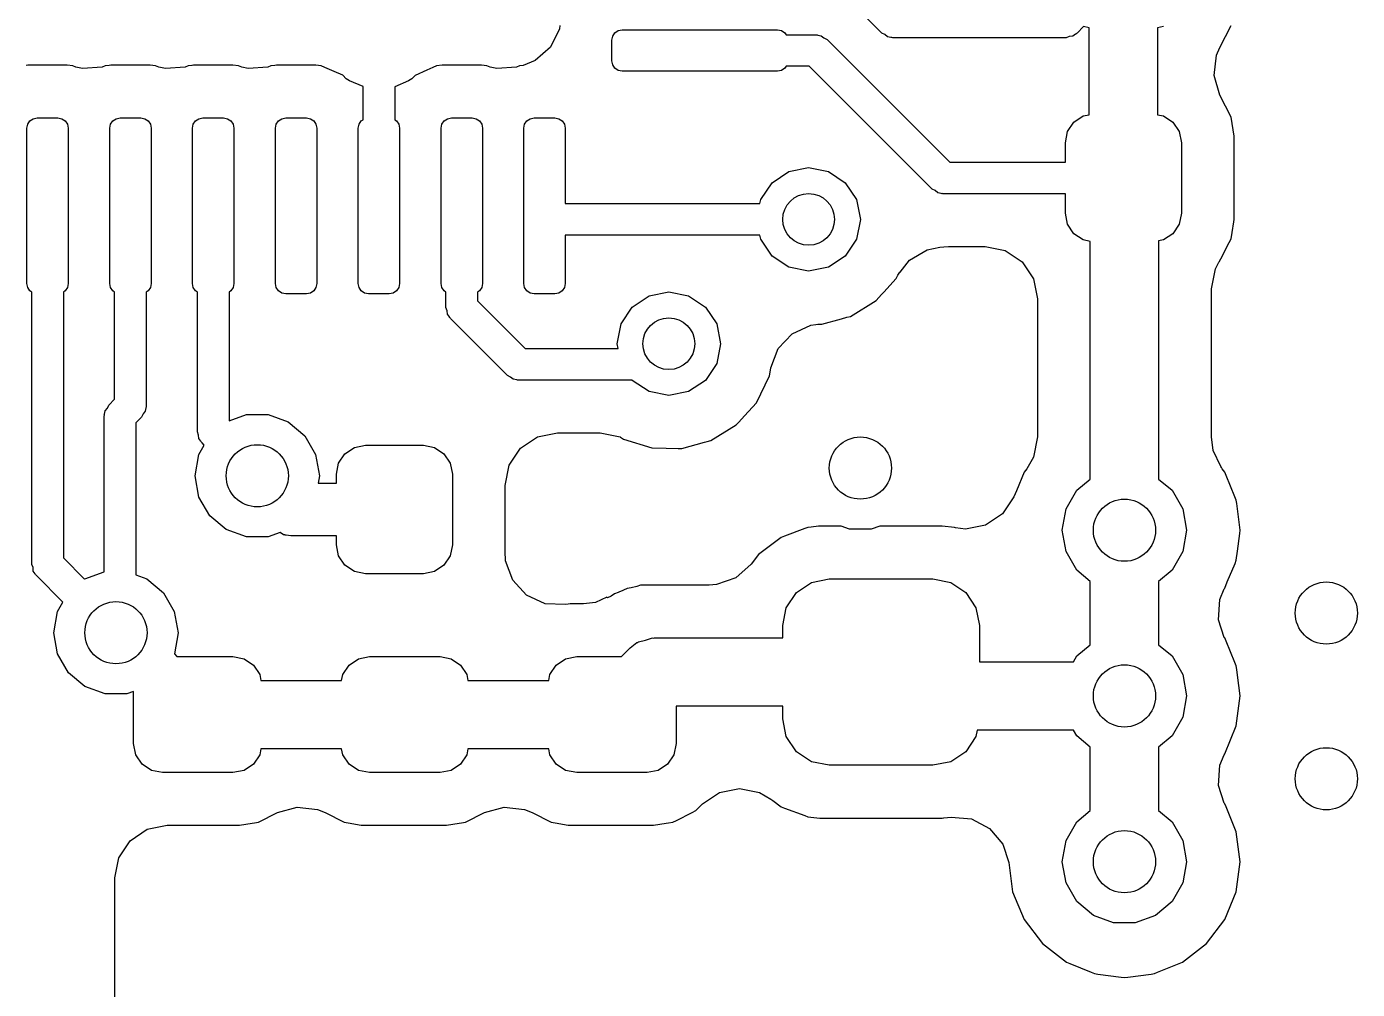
# Model space of a CAD drawing. Extents: x 0.99 to 4.24, y -7.27 to -4.02.
# Drawn here: x 3.8277 to 4.0807, y -6.7369 to -6.5539 of the extents above; entities that cross this region are included whole.
import ezdxf

# ---------------------------------------------------------------- set-up
doc = ezdxf.new("R2010")
doc.units = 0
doc.header["$MEASUREMENT"] = 0
doc.layers.add('BLACK', color=7, linetype='CONTINUOUS')

msp = doc.modelspace()

# ---------------------------------------------------------------- linework, layer by layer
at = {"layer": 'BLACK', "linetype": 'CONTINUOUS'}
for p, q in [((3.99028, -6.55514), (3.98086, -6.54572)), ((3.929, -6.55436), (3.92729, -6.55779)), ((3.92908, -6.55369), (3.929, -6.55436)), ((3.93913, -6.55574), (3.93955, -6.5551)), ((3.93955, -6.5551), (3.94019, -6.55468)), ((3.94019, -6.55468), (3.94094, -6.55453)), ((3.94094, -6.55453), (3.97047, -6.55453)), ((3.97047, -6.55453), (3.97123, -6.55468)), ((3.97123, -6.55468), (3.97186, -6.5551)), ((3.97186, -6.5551), (3.97211, -6.55546)), ((3.99088, -6.55542), (3.99028, -6.55514)), ((4.02745, -6.55514), (4.0273, -6.55525)), ((4.02866, -6.55392), (4.02745, -6.55514)), ((4.02972, -6.55413), (4.02866, -6.55392)), ((4.02972, -6.57067), (4.02972, -6.55413)), ((4.04384, -6.55391), (4.04272, -6.55413)), ((4.04272, -6.55413), (4.04272, -6.57067)), ((4.05455, -6.55788), (4.05669, -6.55368)), ((3.93898, -6.5565), (3.93913, -6.55574)), ((3.93898, -6.56043), (3.93898, -6.5565)), ((3.97211, -6.55546), (3.97776, -6.55546)), ((3.97776, -6.55546), (3.97794, -6.5555)), ((3.97794, -6.5555), (3.97802, -6.55548)), ((3.97802, -6.55548), (3.97814, -6.55553)), ((3.97814, -6.55553), (3.97878, -6.55565)), ((3.97878, -6.55565), (3.97928, -6.55607)), ((3.97928, -6.55607), (3.97988, -6.55634)), ((3.97988, -6.55634), (4.00321, -6.57968)), ((3.99138, -6.55584), (3.99088, -6.55542)), ((3.99202, -6.55595), (3.99138, -6.55584)), ((3.99214, -6.55601), (3.99202, -6.55595)), ((3.99222, -6.55599), (3.99214, -6.55601)), ((3.9924, -6.55602), (3.99222, -6.55599)), ((4.02533, -6.55602), (3.9924, -6.55602)), ((4.02594, -6.5558), (4.02533, -6.55602)), ((4.02659, -6.55574), (4.02594, -6.5558)), ((4.02713, -6.55536), (4.02659, -6.55574)), ((4.02726, -6.55532), (4.02713, -6.55536)), ((4.0273, -6.55525), (4.02726, -6.55532)), ((3.92729, -6.55779), (3.92436, -6.56034)), ((4.05349, -6.56318), (4.05395, -6.55932)), ((4.05395, -6.55932), (4.05455, -6.55788)), ((3.82794, -6.56124), (3.82765, -6.56128)), ((3.83544, -6.56124), (3.82794, -6.56124)), ((3.83647, -6.56136), (3.83544, -6.56124)), ((3.83709, -6.56163), (3.83647, -6.56136)), ((3.83833, -6.56188), (3.83709, -6.56163)), ((3.8421, -6.56161), (3.83833, -6.56188)), ((3.84265, -6.56136), (3.8421, -6.56161)), ((3.84339, -6.56128), (3.84265, -6.56136)), ((3.8434, -6.56128), (3.84339, -6.56128)), ((3.84339, -6.56128), (3.84339, -6.56128)), ((3.84369, -6.56124), (3.8434, -6.56128)), ((3.8434, -6.56128), (3.8434, -6.56128)), ((3.85119, -6.56124), (3.84369, -6.56124)), ((3.85222, -6.56136), (3.85119, -6.56124)), ((3.85284, -6.56163), (3.85222, -6.56136)), ((3.85408, -6.56188), (3.85284, -6.56163)), ((3.85784, -6.56161), (3.85408, -6.56188)), ((3.85839, -6.56136), (3.85784, -6.56161)), ((3.85914, -6.56128), (3.85839, -6.56136)), ((3.85915, -6.56128), (3.85914, -6.56128)), ((3.85914, -6.56128), (3.85914, -6.56128)), ((3.85944, -6.56124), (3.85915, -6.56128)), ((3.85915, -6.56128), (3.85915, -6.56128)), ((3.86694, -6.56124), (3.85944, -6.56124)), ((3.86796, -6.56136), (3.86694, -6.56124)), ((3.86859, -6.56163), (3.86796, -6.56136)), ((3.86983, -6.56188), (3.86859, -6.56163)), ((3.87359, -6.56161), (3.86983, -6.56188)), ((3.87414, -6.56136), (3.87359, -6.56161)), ((3.87488, -6.56128), (3.87414, -6.56136)), ((3.87489, -6.56128), (3.87488, -6.56128)), ((3.87488, -6.56128), (3.87488, -6.56128)), ((3.87519, -6.56124), (3.87489, -6.56128)), ((3.87489, -6.56128), (3.87489, -6.56128)), ((3.88269, -6.56124), (3.87519, -6.56124)), ((3.88371, -6.56136), (3.88269, -6.56124)), ((3.8844, -6.56166), (3.88371, -6.56136)), ((3.88618, -6.56245), (3.8844, -6.56166)), ((3.8844, -6.56166), (3.8844, -6.56166)), ((3.8878, -6.56317), (3.88618, -6.56245)), ((3.9038, -6.56218), (3.90156, -6.56318)), ((3.90496, -6.56167), (3.9038, -6.56218)), ((3.90564, -6.56136), (3.90496, -6.56167)), ((3.90496, -6.56167), (3.90496, -6.56167)), ((3.90668, -6.56124), (3.90564, -6.56136)), ((3.91418, -6.56124), (3.90668, -6.56124)), ((3.91521, -6.56136), (3.91418, -6.56124)), ((3.91583, -6.56163), (3.91521, -6.56136)), ((3.91707, -6.56188), (3.91583, -6.56163)), ((3.92084, -6.56161), (3.91707, -6.56188)), ((3.92139, -6.56136), (3.92084, -6.56161)), ((3.92209, -6.56128), (3.92139, -6.56136)), ((3.92436, -6.56034), (3.92209, -6.56128)), ((3.93913, -6.56119), (3.93898, -6.56043)), ((3.93955, -6.56182), (3.93913, -6.56119)), ((3.94019, -6.56225), (3.93955, -6.56182)), ((3.94094, -6.5624), (3.94019, -6.56225)), ((3.97047, -6.5624), (3.94094, -6.5624)), ((3.97123, -6.56225), (3.97047, -6.5624)), ((3.97186, -6.56182), (3.97123, -6.56225)), ((3.97211, -6.56146), (3.97186, -6.56182)), ((3.97651, -6.56146), (3.97211, -6.56146)), ((3.99985, -6.5848), (3.97651, -6.56146)), ((3.88845, -6.56382), (3.8878, -6.56317)), ((3.88906, -6.56424), (3.88845, -6.56382)), ((3.89168, -6.56532), (3.88906, -6.56424)), ((3.89168, -6.5716), (3.89168, -6.56532)), ((3.90033, -6.56423), (3.89769, -6.56536)), ((3.89769, -6.56536), (3.89769, -6.5716)), ((3.90091, -6.56383), (3.90033, -6.56423)), ((3.90156, -6.56318), (3.90091, -6.56383)), ((4.05455, -6.56692), (4.05349, -6.56318)), ((4.05669, -6.57112), (4.05455, -6.56692)), ((3.82776, -6.57323), (3.82791, -6.57247)), ((3.82791, -6.57247), (3.82833, -6.57184)), ((3.82833, -6.57184), (3.82897, -6.57141)), ((3.82897, -6.57141), (3.82972, -6.57126)), ((3.82972, -6.57126), (3.83366, -6.57126)), ((3.83366, -6.57126), (3.83441, -6.57141)), ((3.83441, -6.57141), (3.83505, -6.57184)), ((3.83505, -6.57184), (3.83548, -6.57247)), ((3.83548, -6.57247), (3.83563, -6.57323)), ((3.8435, -6.57323), (3.84365, -6.57247)), ((3.84365, -6.57247), (3.84408, -6.57184)), ((3.84408, -6.57184), (3.84472, -6.57141)), ((3.84472, -6.57141), (3.84547, -6.57126)), ((3.84547, -6.57126), (3.84941, -6.57126)), ((3.84941, -6.57126), (3.85016, -6.57141)), ((3.85016, -6.57141), (3.8508, -6.57184)), ((3.8508, -6.57184), (3.85123, -6.57247)), ((3.85123, -6.57247), (3.85138, -6.57323)), ((3.85925, -6.57323), (3.8594, -6.57247)), ((3.8594, -6.57247), (3.85983, -6.57184)), ((3.85983, -6.57184), (3.86047, -6.57141)), ((3.86047, -6.57141), (3.86122, -6.57126)), ((3.86122, -6.57126), (3.86516, -6.57126)), ((3.86516, -6.57126), (3.86591, -6.57141)), ((3.86591, -6.57141), (3.86655, -6.57184)), ((3.86655, -6.57184), (3.86698, -6.57247)), ((3.86698, -6.57247), (3.86713, -6.57323)), ((3.875, -6.57323), (3.87515, -6.57247)), ((3.87515, -6.57247), (3.87558, -6.57184)), ((3.87558, -6.57184), (3.87622, -6.57141)), ((3.87622, -6.57141), (3.87697, -6.57126)), ((3.87697, -6.57126), (3.88091, -6.57126)), ((3.88091, -6.57126), (3.88166, -6.57141)), ((3.88166, -6.57141), (3.8823, -6.57184)), ((3.8823, -6.57184), (3.88272, -6.57247)), ((3.88272, -6.57247), (3.88287, -6.57323)), ((3.89075, -6.57323), (3.8909, -6.57247)), ((3.8909, -6.57247), (3.89132, -6.57184)), ((3.89132, -6.57184), (3.89168, -6.5716)), ((3.89769, -6.5716), (3.89805, -6.57184)), ((3.89805, -6.57184), (3.89847, -6.57247)), ((3.89847, -6.57247), (3.89862, -6.57323)), ((3.9065, -6.57323), (3.90665, -6.57247)), ((3.90665, -6.57247), (3.90707, -6.57184)), ((3.90707, -6.57184), (3.90771, -6.57141)), ((3.90771, -6.57141), (3.90846, -6.57126)), ((3.90846, -6.57126), (3.9124, -6.57126)), ((3.9124, -6.57126), (3.91315, -6.57141)), ((3.91315, -6.57141), (3.91379, -6.57184)), ((3.91379, -6.57184), (3.91422, -6.57247)), ((3.91422, -6.57247), (3.91437, -6.57323)), ((3.92224, -6.57323), (3.92239, -6.57247)), ((3.92239, -6.57247), (3.92282, -6.57184)), ((3.92282, -6.57184), (3.92346, -6.57141)), ((3.92346, -6.57141), (3.92421, -6.57126)), ((3.92421, -6.57126), (3.92815, -6.57126)), ((3.92815, -6.57126), (3.9289, -6.57141)), ((3.9289, -6.57141), (3.92954, -6.57184)), ((3.92954, -6.57184), (3.92997, -6.57247)), ((3.92997, -6.57247), (3.93012, -6.57323)), ((4.02562, -6.57387), (4.02681, -6.57209)), ((4.02681, -6.57209), (4.0286, -6.57089)), ((4.0286, -6.57089), (4.02972, -6.57067)), ((4.04272, -6.57067), (4.04384, -6.57089)), ((4.04384, -6.57089), (4.04563, -6.57209)), ((4.04563, -6.57209), (4.04682, -6.57387)), ((4.05726, -6.57476), (4.05669, -6.57112)), ((3.82776, -6.60276), (3.82776, -6.57323)), ((3.83563, -6.57323), (3.83563, -6.60276)), ((3.8435, -6.60276), (3.8435, -6.57323)), ((3.85138, -6.57323), (3.85138, -6.60276)), ((3.85925, -6.60276), (3.85925, -6.57323)), ((3.86713, -6.57323), (3.86713, -6.60276)), ((3.875, -6.60276), (3.875, -6.57323)), ((3.88287, -6.57323), (3.88287, -6.60276)), ((3.89075, -6.60276), (3.89075, -6.57323)), ((3.89862, -6.57323), (3.89862, -6.60276)), ((3.9065, -6.60276), (3.9065, -6.57323)), ((3.91437, -6.57323), (3.91437, -6.60276)), ((3.92224, -6.60276), (3.92224, -6.57323)), ((3.93012, -6.57323), (3.93012, -6.58755)), ((4.0252, -6.57598), (4.02562, -6.57387)), ((4.04682, -6.57387), (4.04724, -6.57598)), ((4.05726, -6.59059), (4.05726, -6.57476)), ((4.0252, -6.57968), (4.0252, -6.57598)), ((4.04724, -6.57598), (4.04724, -6.58937)), ((4.00321, -6.57968), (4.0252, -6.57968)), ((3.96942, -6.58359), (3.97261, -6.58146)), ((3.97261, -6.58146), (3.97638, -6.58071)), ((3.97638, -6.58071), (3.98014, -6.58146)), ((3.98014, -6.58146), (3.98334, -6.58359)), ((3.96728, -6.58678), (3.96942, -6.58359)), ((3.98334, -6.58359), (3.98547, -6.58678)), ((4.00044, -6.58508), (3.99985, -6.5848)), ((4.00094, -6.5855), (4.00044, -6.58508)), ((4.00159, -6.58561), (4.00094, -6.5855)), ((3.93012, -6.58755), (3.96713, -6.58755)), ((3.96713, -6.58755), (3.96728, -6.58678)), ((3.98547, -6.58678), (3.98622, -6.59055)), ((4.00171, -6.58567), (4.00159, -6.58561)), ((4.00179, -6.58564), (4.00171, -6.58567)), ((4.00197, -6.58568), (4.00179, -6.58564)), ((4.0252, -6.58568), (4.00197, -6.58568)), ((4.0252, -6.58937), (4.0252, -6.58568)), ((3.98622, -6.59055), (3.98547, -6.59432)), ((4.02562, -6.59148), (4.0252, -6.58937)), ((4.04724, -6.58937), (4.04682, -6.59148)), ((4.0572, -6.59098), (4.05726, -6.59059)), ((4.02681, -6.59327), (4.02562, -6.59148)), ((4.04682, -6.59148), (4.04563, -6.59327)), ((4.05669, -6.59423), (4.05688, -6.59301)), ((4.05688, -6.59301), (4.0572, -6.59098)), ((4.0572, -6.59098), (4.0572, -6.59098)), ((3.96713, -6.59355), (3.93012, -6.59355)), ((3.93012, -6.59355), (3.93012, -6.60276)), ((3.96728, -6.59432), (3.96713, -6.59355)), ((3.96942, -6.59751), (3.96728, -6.59432)), ((3.98547, -6.59432), (3.98334, -6.59751)), ((4.0021, -6.59573), (4.00297, -6.5957)), ((4.00297, -6.5957), (4.00994, -6.5957)), ((4.00994, -6.5957), (4.01375, -6.59645)), ((4.0286, -6.59446), (4.02681, -6.59327)), ((4.02992, -6.59472), (4.0286, -6.59446)), ((4.02992, -6.63988), (4.02992, -6.59472)), ((4.04384, -6.59446), (4.04292, -6.59465)), ((4.04292, -6.59465), (4.04292, -6.63988)), ((4.04563, -6.59327), (4.04384, -6.59446)), ((4.05475, -6.59803), (4.05633, -6.59493)), ((4.05633, -6.59493), (4.05669, -6.59423)), ((4.05633, -6.59493), (4.05633, -6.59493)), ((3.97261, -6.59964), (3.96942, -6.59751)), ((3.98334, -6.59751), (3.98014, -6.59964)), ((3.99555, -6.59828), (3.9989, -6.59632)), ((3.9989, -6.59632), (4.0013, -6.59581)), ((4.0013, -6.59581), (4.0021, -6.59573)), ((4.01375, -6.59645), (4.01698, -6.59861)), ((4.05445, -6.59861), (4.05475, -6.59803)), ((3.97638, -6.60039), (3.97261, -6.59964)), ((3.98014, -6.59964), (3.97638, -6.60039)), ((3.99332, -6.60113), (3.99372, -6.60055)), ((3.99372, -6.60055), (3.9938, -6.6006)), ((3.9938, -6.6006), (3.99555, -6.59828)), ((4.01698, -6.59861), (4.01914, -6.60185)), ((4.05294, -6.60373), (4.0537, -6.59992)), ((4.0537, -6.59992), (4.05439, -6.59868)), ((4.05439, -6.59868), (4.05445, -6.59861)), ((3.82791, -6.60351), (3.82776, -6.60276)), ((3.83563, -6.60276), (3.83548, -6.60351)), ((3.84365, -6.60351), (3.8435, -6.60276)), ((3.85138, -6.60276), (3.85123, -6.60351)), ((3.8594, -6.60351), (3.85925, -6.60276)), ((3.86713, -6.60276), (3.86698, -6.60351)), ((3.87515, -6.60351), (3.875, -6.60276)), ((3.88287, -6.60276), (3.88272, -6.60351)), ((3.8909, -6.60351), (3.89075, -6.60276)), ((3.89862, -6.60276), (3.89847, -6.60351)), ((3.90665, -6.60351), (3.9065, -6.60276)), ((3.91437, -6.60276), (3.91422, -6.60351)), ((3.92239, -6.60351), (3.92224, -6.60276)), ((3.93012, -6.60276), (3.92997, -6.60351)), ((3.99068, -6.60435), (3.99301, -6.60177)), ((3.99301, -6.60177), (3.99332, -6.60113)), ((4.01914, -6.60185), (4.0199, -6.60566)), ((3.82833, -6.60415), (3.82791, -6.60351)), ((3.82869, -6.60439), (3.82833, -6.60415)), ((3.82869, -6.6561), (3.82869, -6.60439)), ((3.83505, -6.60415), (3.83469, -6.60439)), ((3.83469, -6.60439), (3.83469, -6.65486)), ((3.83548, -6.60351), (3.83505, -6.60415)), ((3.84408, -6.60415), (3.84365, -6.60351)), ((3.84444, -6.60439), (3.84408, -6.60415)), ((3.84444, -6.62474), (3.84444, -6.60439)), ((3.8508, -6.60415), (3.85044, -6.60439)), ((3.85044, -6.60439), (3.85044, -6.62598)), ((3.85123, -6.60351), (3.8508, -6.60415)), ((3.85983, -6.60415), (3.8594, -6.60351)), ((3.86019, -6.60439), (3.85983, -6.60415)), ((3.86019, -6.63091), (3.86019, -6.60439)), ((3.86655, -6.60415), (3.86619, -6.60439)), ((3.86619, -6.60439), (3.86619, -6.62885)), ((3.86698, -6.60351), (3.86655, -6.60415)), ((3.87558, -6.60415), (3.87515, -6.60351)), ((3.87622, -6.60457), (3.87558, -6.60415)), ((3.87697, -6.60472), (3.87622, -6.60457)), ((3.88091, -6.60472), (3.87697, -6.60472)), ((3.88166, -6.60457), (3.88091, -6.60472)), ((3.8823, -6.60415), (3.88166, -6.60457)), ((3.88272, -6.60351), (3.8823, -6.60415)), ((3.89132, -6.60415), (3.8909, -6.60351)), ((3.89196, -6.60457), (3.89132, -6.60415)), ((3.89272, -6.60472), (3.89196, -6.60457)), ((3.89665, -6.60472), (3.89272, -6.60472)), ((3.89741, -6.60457), (3.89665, -6.60472)), ((3.89805, -6.60415), (3.89741, -6.60457)), ((3.89847, -6.60351), (3.89805, -6.60415)), ((3.90707, -6.60415), (3.90665, -6.60351)), ((3.90743, -6.60439), (3.90707, -6.60415)), ((3.90743, -6.60728), (3.90743, -6.60439)), ((3.91379, -6.60415), (3.91343, -6.60439)), ((3.91343, -6.60439), (3.91343, -6.60604)), ((3.91422, -6.60351), (3.91379, -6.60415)), ((3.92282, -6.60415), (3.92239, -6.60351)), ((3.92346, -6.60457), (3.92282, -6.60415)), ((3.92421, -6.60472), (3.92346, -6.60457)), ((3.92815, -6.60472), (3.92421, -6.60472)), ((3.9289, -6.60457), (3.92815, -6.60472)), ((3.92954, -6.60415), (3.9289, -6.60457)), ((3.92997, -6.60351), (3.92954, -6.60415)), ((3.94284, -6.60721), (3.94604, -6.60508)), ((3.94604, -6.60508), (3.9498, -6.60433)), ((3.9498, -6.60433), (3.95357, -6.60508)), ((3.95357, -6.60508), (3.95676, -6.60721)), ((3.9892, -6.60599), (3.99024, -6.60484)), ((3.99024, -6.60484), (3.99068, -6.60435)), ((4.0199, -6.60566), (4.0199, -6.63189)), ((4.05294, -6.63189), (4.05294, -6.60373)), ((3.90766, -6.6079), (3.90743, -6.60728)), ((3.90771, -6.60855), (3.90766, -6.6079)), ((3.91343, -6.60604), (3.9225, -6.61511)), ((3.94071, -6.61041), (3.94284, -6.60721)), ((3.95676, -6.60721), (3.9589, -6.61041)), ((3.98435, -6.60897), (3.9892, -6.60599)), ((3.90809, -6.60909), (3.90771, -6.60855)), ((3.90813, -6.60921), (3.90809, -6.60909)), ((3.9082, -6.60925), (3.90813, -6.60921)), ((3.90831, -6.6094), (3.9082, -6.60925)), ((3.91914, -6.62023), (3.90831, -6.6094)), ((3.93996, -6.61417), (3.94071, -6.61041)), ((3.9589, -6.61041), (3.95965, -6.61417)), ((3.97322, -6.61227), (3.97677, -6.61067)), ((3.97677, -6.61067), (3.97777, -6.6105)), ((3.97777, -6.6105), (3.97815, -6.61045)), ((3.97815, -6.61045), (3.97886, -6.61046)), ((3.97886, -6.61046), (3.98265, -6.60943)), ((3.98265, -6.60943), (3.98366, -6.60915)), ((3.98366, -6.60915), (3.98435, -6.60897)), ((3.98366, -6.60915), (3.98366, -6.60915)), ((3.97056, -6.6151), (3.97322, -6.61227)), ((3.9225, -6.61511), (3.94015, -6.61511)), ((3.94015, -6.61511), (3.93996, -6.61417)), ((3.95965, -6.61417), (3.9589, -6.61794)), ((3.96918, -6.61873), (3.97056, -6.6151)), ((3.9589, -6.61794), (3.95676, -6.62113)), ((3.91973, -6.62051), (3.91914, -6.62023)), ((3.92023, -6.62093), (3.91973, -6.62051)), ((3.92088, -6.62104), (3.92023, -6.62093)), ((3.96644, -6.62539), (3.96892, -6.62027)), ((3.96892, -6.62027), (3.96904, -6.61957)), ((3.96904, -6.61957), (3.96918, -6.61873)), ((3.96904, -6.61957), (3.96904, -6.61957)), ((3.921, -6.6211), (3.92088, -6.62104)), ((3.92108, -6.62108), (3.921, -6.6211)), ((3.92126, -6.62111), (3.92108, -6.62108)), ((3.94283, -6.62111), (3.92126, -6.62111)), ((3.94284, -6.62113), (3.94283, -6.62111)), ((3.94604, -6.62327), (3.94284, -6.62113)), ((3.9498, -6.62402), (3.94604, -6.62327)), ((3.95357, -6.62327), (3.9498, -6.62402)), ((3.95676, -6.62113), (3.95357, -6.62327)), ((3.84307, -6.62643), (3.84335, -6.62583)), ((3.84335, -6.62583), (3.84444, -6.62474)), ((3.85044, -6.62598), (3.85041, -6.62617)), ((3.96421, -6.62785), (3.96644, -6.62539)), ((3.84247, -6.62795), (3.8425, -6.62777)), ((3.84247, -6.65752), (3.84247, -6.62795)), ((3.84248, -6.62769), (3.84254, -6.62757)), ((3.8425, -6.62777), (3.84248, -6.62769)), ((3.84254, -6.62757), (3.84265, -6.62693)), ((3.84265, -6.62693), (3.84307, -6.62643)), ((3.84956, -6.62811), (3.84847, -6.6292)), ((3.84984, -6.62751), (3.84956, -6.62811)), ((3.85026, -6.62701), (3.84984, -6.62751)), ((3.85037, -6.62637), (3.85026, -6.62701)), ((3.85043, -6.62625), (3.85037, -6.62637)), ((3.85041, -6.62617), (3.85043, -6.62625)), ((3.86619, -6.62885), (3.8695, -6.62764)), ((3.8695, -6.62764), (3.87361, -6.62764)), ((3.87361, -6.62764), (3.87746, -6.62904)), ((3.96311, -6.62907), (3.96421, -6.62785)), ((3.84847, -6.6292), (3.84847, -6.65809)), ((3.86041, -6.63152), (3.86019, -6.63091)), ((3.87746, -6.62904), (3.8806, -6.63168)), ((3.92483, -6.63189), (3.92864, -6.63113)), ((3.92864, -6.63113), (3.93672, -6.63113)), ((3.93672, -6.63113), (3.94053, -6.63189)), ((3.95777, -6.63259), (3.96262, -6.62961)), ((3.96262, -6.62961), (3.96311, -6.62907)), ((3.86047, -6.63217), (3.86041, -6.63152)), ((3.86046, -6.63523), (3.86149, -6.63345)), ((3.86085, -6.63271), (3.86047, -6.63217)), ((3.86089, -6.63283), (3.86085, -6.63271)), ((3.86096, -6.63287), (3.86089, -6.63283)), ((3.86107, -6.63303), (3.86096, -6.63287)), ((3.86149, -6.63345), (3.86107, -6.63303)), ((3.8806, -6.63168), (3.88265, -6.63523)), ((3.89002, -6.63388), (3.89213, -6.63346)), ((3.89213, -6.63346), (3.90315, -6.63346)), ((3.90315, -6.63346), (3.90526, -6.63388)), ((3.9216, -6.63405), (3.92483, -6.63189)), ((3.94053, -6.63189), (3.94064, -6.63193)), ((3.94064, -6.63193), (3.94116, -6.63228)), ((3.94116, -6.63228), (3.94659, -6.63398)), ((3.95228, -6.63409), (3.95659, -6.63291)), ((3.95659, -6.63291), (3.95709, -6.63278)), ((3.95709, -6.63278), (3.95777, -6.63259)), ((3.95709, -6.63278), (3.95709, -6.63278)), ((4.0199, -6.63189), (4.01914, -6.6357)), ((4.05328, -6.63447), (4.05294, -6.63189)), ((3.85974, -6.63927), (3.86046, -6.63523)), ((3.88265, -6.63523), (3.88337, -6.63927)), ((3.88703, -6.63687), (3.88823, -6.63508)), ((3.88823, -6.63508), (3.89002, -6.63388)), ((3.90526, -6.63388), (3.90705, -6.63508)), ((3.90705, -6.63508), (3.90824, -6.63687)), ((3.91944, -6.63728), (3.9216, -6.63405)), ((3.94659, -6.63398), (3.94929, -6.63403)), ((3.94929, -6.63403), (3.95157, -6.63407)), ((3.95157, -6.63407), (3.95157, -6.63407)), ((3.95157, -6.63407), (3.95228, -6.63409)), ((4.01914, -6.6357), (4.01784, -6.63796)), ((4.05477, -6.63751), (4.05328, -6.63447)), ((3.88661, -6.63898), (3.88703, -6.63687)), ((3.90824, -6.63687), (3.90866, -6.63898)), ((3.91868, -6.64109), (3.91944, -6.63728)), ((4.01735, -6.6386), (4.01588, -6.64214)), ((4.01784, -6.63796), (4.01735, -6.6386)), ((4.05486, -6.63768), (4.05476, -6.63751)), ((4.05476, -6.63751), (4.05477, -6.63751)), ((4.055, -6.63796), (4.05486, -6.63768)), ((4.05549, -6.6386), (4.055, -6.63796)), ((4.05574, -6.6392), (4.05549, -6.6386)), ((3.86046, -6.64331), (3.85974, -6.63927)), ((3.88337, -6.63927), (3.88312, -6.64067)), ((3.88312, -6.64067), (3.88661, -6.64067)), ((3.88661, -6.64067), (3.88661, -6.63898)), ((3.90866, -6.63898), (3.90866, -6.65236)), ((3.91868, -6.64753), (3.91868, -6.64109)), ((4.02737, -6.64201), (4.02992, -6.63988)), ((4.04292, -6.63988), (4.04547, -6.64201)), ((4.05743, -6.64328), (4.05574, -6.6392)), ((3.86251, -6.64686), (3.86046, -6.64331)), ((4.01542, -6.64325), (4.01326, -6.64648)), ((4.01588, -6.64214), (4.01542, -6.64325)), ((4.02532, -6.64557), (4.02737, -6.64201)), ((4.04547, -6.64201), (4.04752, -6.64557)), ((4.05769, -6.64391), (4.05743, -6.64328)), ((4.02461, -6.64961), (4.02532, -6.64557)), ((4.04752, -6.64557), (4.04823, -6.64961)), ((4.05777, -6.64455), (4.05769, -6.64391)), ((4.05824, -6.6481), (4.05777, -6.64455)), ((4.05777, -6.64455), (4.05777, -6.64455)), ((3.86565, -6.6495), (3.86251, -6.64686)), ((3.91868, -6.65358), (3.91868, -6.64753)), ((3.97853, -6.64884), (3.97826, -6.64887)), ((3.98255, -6.64884), (3.97853, -6.64884)), ((3.98417, -6.64943), (3.98255, -6.64884)), ((3.98989, -6.64884), (3.98827, -6.64943)), ((3.99015, -6.64884), (3.98989, -6.64884)), ((4.00152, -6.64884), (3.99015, -6.64884)), ((4.00179, -6.64884), (4.00152, -6.64884)), ((4.0041, -6.64909), (4.00179, -6.64884)), ((4.01003, -6.64864), (4.00622, -6.6494)), ((4.01326, -6.64648), (4.01003, -6.64864)), ((4.05844, -6.64961), (4.05824, -6.6481)), ((3.8695, -6.6509), (3.86565, -6.6495)), ((3.87361, -6.6509), (3.8695, -6.6509)), ((3.87591, -6.65006), (3.87361, -6.6509)), ((3.87653, -6.65046), (3.87591, -6.65006)), ((3.87679, -6.6505), (3.87653, -6.65046)), ((3.87689, -6.65055), (3.87679, -6.6505)), ((3.87707, -6.65054), (3.87689, -6.65055)), ((3.87795, -6.65067), (3.87707, -6.65054)), ((3.88661, -6.65067), (3.87795, -6.65067)), ((3.88661, -6.65236), (3.88661, -6.65067)), ((3.97116, -6.65099), (3.96683, -6.65423)), ((3.97182, -6.65074), (3.97116, -6.65099)), ((3.97563, -6.64931), (3.97182, -6.65074)), ((3.97182, -6.65074), (3.97182, -6.65074)), ((3.97622, -6.64909), (3.97563, -6.64931)), ((3.97684, -6.64902), (3.97622, -6.64909)), ((3.97826, -6.64887), (3.97684, -6.64902)), ((3.97684, -6.64902), (3.97684, -6.64902)), ((3.97826, -6.64887), (3.97826, -6.64887)), ((3.98827, -6.64943), (3.98417, -6.64943)), ((4.00432, -6.64917), (4.0041, -6.64909)), ((4.00622, -6.6494), (4.00432, -6.64917)), ((4.02532, -6.65365), (4.02461, -6.64961)), ((4.04823, -6.64961), (4.04752, -6.65365)), ((4.05791, -6.65358), (4.05835, -6.65025)), ((4.05835, -6.65025), (4.05844, -6.64961)), ((3.88703, -6.65447), (3.88661, -6.65236)), ((3.90866, -6.65236), (3.90824, -6.65447)), ((3.9187, -6.65358), (3.91868, -6.65358)), ((3.91878, -6.65546), (3.9187, -6.65358)), ((4.02737, -6.6572), (4.02532, -6.65365)), ((4.04752, -6.65365), (4.04547, -6.6572)), ((4.05769, -6.65531), (4.05791, -6.65358)), ((3.82892, -6.65672), (3.82869, -6.6561)), ((3.83469, -6.65486), (3.83874, -6.6589)), ((3.88823, -6.65626), (3.88703, -6.65447)), ((3.89002, -6.65745), (3.88823, -6.65626)), ((3.90705, -6.65626), (3.90526, -6.65745)), ((3.90824, -6.65447), (3.90705, -6.65626)), ((3.92012, -6.65911), (3.91878, -6.65546)), ((3.96545, -6.65607), (3.96256, -6.65866)), ((3.96683, -6.65423), (3.96545, -6.65607)), ((4.05597, -6.65944), (4.05744, -6.65591)), ((4.05744, -6.65591), (4.05769, -6.65531)), ((4.05744, -6.65591), (4.05744, -6.65591)), ((3.82897, -6.65737), (3.82892, -6.65672)), ((3.82935, -6.65791), (3.82897, -6.65737)), ((3.82939, -6.65803), (3.82935, -6.65791)), ((3.82946, -6.65807), (3.82939, -6.65803)), ((3.82957, -6.65822), (3.82946, -6.65807)), ((3.83462, -6.66327), (3.82957, -6.65822)), ((3.83874, -6.6589), (3.83878, -6.65887)), ((3.83878, -6.65887), (3.84247, -6.65752)), ((3.84847, -6.65809), (3.85059, -6.65887)), ((3.85059, -6.65887), (3.85373, -6.6615)), ((3.89213, -6.65787), (3.89002, -6.65745)), ((3.90315, -6.65787), (3.89213, -6.65787)), ((3.90526, -6.65745), (3.90315, -6.65787)), ((3.96256, -6.65866), (3.95889, -6.65995)), ((3.97693, -6.65953), (3.98031, -6.65886)), ((3.98031, -6.65886), (4, -6.65886)), ((4, -6.65886), (4.00339, -6.65953)), ((4.02992, -6.65934), (4.02737, -6.6572)), ((4.04547, -6.6572), (4.04292, -6.65934)), ((3.85373, -6.6615), (3.85578, -6.66505)), ((3.92276, -6.66196), (3.92012, -6.65911)), ((3.9402, -6.66143), (3.93945, -6.66167)), ((3.94042, -6.66132), (3.9402, -6.66143)), ((3.94094, -6.6611), (3.94042, -6.66132)), ((3.94118, -6.66102), (3.94094, -6.6611)), ((3.94188, -6.66067), (3.94118, -6.66102)), ((3.94265, -6.66055), (3.94188, -6.66067)), ((3.94289, -6.66047), (3.94265, -6.66055)), ((3.94344, -6.66034), (3.94289, -6.66047)), ((3.94369, -6.6603), (3.94344, -6.66034)), ((3.94443, -6.66006), (3.94369, -6.6603)), ((3.95748, -6.66006), (3.94443, -6.66006)), ((3.95889, -6.65995), (3.95748, -6.66006)), ((3.97213, -6.66433), (3.97405, -6.66145)), ((3.97405, -6.66145), (3.97693, -6.65953)), ((4.00339, -6.65953), (4.00626, -6.66145)), ((4.00626, -6.66145), (4.00818, -6.66433)), ((4.02992, -6.67137), (4.02992, -6.65934)), ((4.04292, -6.65934), (4.04292, -6.67137)), ((4.05453, -6.66278), (4.05536, -6.66078)), ((4.05536, -6.66078), (4.05549, -6.66062)), ((4.05549, -6.66062), (4.05597, -6.65944)), ((3.83359, -6.66505), (3.83462, -6.66327)), ((3.92629, -6.66359), (3.92276, -6.66196)), ((3.93017, -6.66374), (3.92629, -6.66359)), ((3.93067, -6.66366), (3.93017, -6.66374)), ((3.93106, -6.6636), (3.93067, -6.66366)), ((3.93067, -6.66366), (3.93067, -6.66366)), ((3.93356, -6.6636), (3.93106, -6.6636)), ((3.93589, -6.66333), (3.93356, -6.6636)), ((3.93804, -6.66233), (3.93589, -6.66333)), ((3.93812, -6.66249), (3.93804, -6.66233)), ((3.93882, -6.66213), (3.93812, -6.66249)), ((3.93945, -6.66167), (3.93882, -6.66213)), ((4.05428, -6.66665), (4.05453, -6.66278)), ((3.83287, -6.66909), (3.83359, -6.66505)), ((3.85578, -6.66505), (3.8565, -6.66909)), ((3.97146, -6.66772), (3.97213, -6.66433)), ((4.00818, -6.66433), (4.00886, -6.66772)), ((3.83359, -6.67313), (3.83287, -6.66909)), ((3.8565, -6.66909), (3.85579, -6.67312)), ((3.97146, -6.67007), (3.97146, -6.66772)), ((4.00886, -6.66772), (4.00886, -6.6746)), ((4.05541, -6.67), (4.05428, -6.66665)), ((3.94245, -6.67198), (3.94374, -6.67098)), ((3.94374, -6.67098), (3.94391, -6.67093)), ((3.94391, -6.67093), (3.94404, -6.67081)), ((3.94404, -6.67081), (3.94538, -6.67048)), ((3.94538, -6.67048), (3.94671, -6.67008)), ((3.94671, -6.67008), (3.94688, -6.67012)), ((3.94688, -6.67012), (3.94705, -6.67007)), ((3.94705, -6.67007), (3.97146, -6.67007)), ((4.02737, -6.67351), (4.02992, -6.67137)), ((4.04292, -6.67137), (4.04547, -6.67351)), ((4.05549, -6.67009), (4.05541, -6.67)), ((4.05574, -6.6707), (4.05549, -6.67009)), ((4.05741, -6.67473), (4.05574, -6.6707)), ((4.05574, -6.6707), (4.05574, -6.6707)), ((3.83564, -6.67669), (3.83359, -6.67313)), ((3.85579, -6.67312), (3.85628, -6.67362)), ((3.85628, -6.67362), (3.86693, -6.67362)), ((3.86693, -6.67362), (3.86904, -6.67404)), ((3.86904, -6.67404), (3.87083, -6.67524)), ((3.88902, -6.67524), (3.8908, -6.67404)), ((3.8908, -6.67404), (3.89291, -6.67362)), ((3.89291, -6.67362), (3.9063, -6.67362)), ((3.9063, -6.67362), (3.90841, -6.67404)), ((3.90841, -6.67404), (3.9102, -6.67524)), ((3.92839, -6.67524), (3.93017, -6.67404)), ((3.93017, -6.67404), (3.93228, -6.67362)), ((3.93228, -6.67362), (3.94081, -6.67362)), ((3.94081, -6.67362), (3.94245, -6.67198)), ((4.02674, -6.6746), (4.02737, -6.67351)), ((4.04547, -6.67351), (4.04752, -6.67706)), ((3.87083, -6.67524), (3.87202, -6.67702)), ((3.88782, -6.67702), (3.88902, -6.67524)), ((3.9102, -6.67524), (3.91139, -6.67702)), ((3.92719, -6.67702), (3.92839, -6.67524)), ((4.00886, -6.6746), (4.02674, -6.6746)), ((4.05769, -6.6754), (4.05741, -6.67473)), ((4.05777, -6.67605), (4.05769, -6.6754)), ((4.05792, -6.67715), (4.05777, -6.67605)), ((4.05777, -6.67605), (4.05777, -6.67605)), ((3.83878, -6.67932), (3.83564, -6.67669)), ((3.87202, -6.67702), (3.87224, -6.67815)), ((3.87224, -6.67815), (3.8876, -6.67815)), ((3.8876, -6.67815), (3.88782, -6.67702)), ((3.91139, -6.67702), (3.91161, -6.67815)), ((3.91161, -6.67815), (3.92697, -6.67815)), ((3.92697, -6.67815), (3.92719, -6.67702)), ((4.04752, -6.67706), (4.04823, -6.6811)), ((4.05844, -6.6811), (4.05792, -6.67715)), ((3.84263, -6.68073), (3.83878, -6.67932)), ((3.84674, -6.68073), (3.84263, -6.68073)), ((3.84803, -6.68025), (3.84674, -6.68073)), ((3.84803, -6.69016), (3.84803, -6.68025)), ((4.04823, -6.6811), (4.04752, -6.68514)), ((4.05769, -6.6868), (4.05844, -6.6811)), ((3.97146, -6.68307), (3.95118, -6.68307)), ((3.95118, -6.68307), (3.95118, -6.69016)), ((3.97146, -6.68543), (3.97146, -6.68307)), ((3.97213, -6.68882), (3.97146, -6.68543)), ((4.04752, -6.68514), (4.04547, -6.68869)), ((4.05549, -6.69211), (4.05769, -6.6868)), ((3.97405, -6.6917), (3.97213, -6.68882)), ((4.00818, -6.68882), (4.00626, -6.6917)), ((4.00843, -6.6876), (4.00818, -6.68882)), ((4.02674, -6.6876), (4.00843, -6.6876)), ((4.02737, -6.68869), (4.02674, -6.6876)), ((4.02992, -6.69083), (4.02737, -6.68869)), ((4.04547, -6.68869), (4.04292, -6.69083)), ((3.84845, -6.69227), (3.84803, -6.69016)), ((3.87224, -6.69115), (3.87202, -6.69227)), ((3.8876, -6.69115), (3.87224, -6.69115)), ((3.88782, -6.69227), (3.8876, -6.69115)), ((3.91161, -6.69115), (3.91139, -6.69227)), ((3.92697, -6.69115), (3.91161, -6.69115)), ((3.92719, -6.69227), (3.92697, -6.69115)), ((3.95118, -6.69016), (3.95076, -6.69227)), ((3.97693, -6.69362), (3.97405, -6.6917)), ((4.00626, -6.6917), (4.00339, -6.69362)), ((4.02992, -6.70287), (4.02992, -6.69083)), ((4.04292, -6.69083), (4.04292, -6.70287)), ((3.84965, -6.69405), (3.84845, -6.69227)), ((3.85143, -6.69525), (3.84965, -6.69405)), ((3.87083, -6.69405), (3.86904, -6.69525)), ((3.87202, -6.69227), (3.87083, -6.69405)), ((3.88902, -6.69405), (3.88782, -6.69227)), ((3.8908, -6.69525), (3.88902, -6.69405)), ((3.9102, -6.69405), (3.90841, -6.69525)), ((3.91139, -6.69227), (3.9102, -6.69405)), ((3.92839, -6.69405), (3.92719, -6.69227)), ((3.93017, -6.69525), (3.92839, -6.69405)), ((3.94957, -6.69405), (3.94778, -6.69525)), ((3.95076, -6.69227), (3.94957, -6.69405)), ((3.98031, -6.69429), (3.97693, -6.69362)), ((4, -6.69429), (3.98031, -6.69429)), ((4.00339, -6.69362), (4, -6.69429)), ((4.05428, -6.69815), (4.05453, -6.69427)), ((4.05453, -6.69427), (4.05536, -6.69228)), ((4.05536, -6.69228), (4.05549, -6.69211)), ((3.85354, -6.69567), (3.85143, -6.69525)), ((3.86693, -6.69567), (3.85354, -6.69567)), ((3.86904, -6.69525), (3.86693, -6.69567)), ((3.89291, -6.69567), (3.8908, -6.69525)), ((3.9063, -6.69567), (3.89291, -6.69567)), ((3.90841, -6.69525), (3.9063, -6.69567)), ((3.93228, -6.69567), (3.93017, -6.69525)), ((3.94567, -6.69567), (3.93228, -6.69567)), ((3.94778, -6.69525), (3.94567, -6.69567)), ((3.95941, -6.69946), (3.96322, -6.6987)), ((3.96322, -6.6987), (3.96703, -6.69946)), ((4.05541, -6.70149), (4.05428, -6.69815)), ((3.95491, -6.70288), (3.95617, -6.70162)), ((3.95617, -6.70162), (3.95941, -6.69946)), ((3.96703, -6.69946), (3.96919, -6.70069)), ((3.96919, -6.70069), (3.96958, -6.70098)), ((3.96958, -6.70098), (3.97116, -6.70216)), ((4.05549, -6.70159), (4.05541, -6.70149)), ((4.05574, -6.70219), (4.05549, -6.70159)), ((3.87179, -6.70511), (3.8754, -6.70327)), ((3.8754, -6.70327), (3.87914, -6.70222)), ((3.87914, -6.70222), (3.883, -6.70267)), ((3.883, -6.70267), (3.88444, -6.70327)), ((3.88444, -6.70327), (3.88805, -6.70511)), ((3.91116, -6.70511), (3.91477, -6.70327)), ((3.91477, -6.70327), (3.91851, -6.70222)), ((3.91851, -6.70222), (3.92237, -6.70267)), ((3.92237, -6.70267), (3.92381, -6.70327)), ((3.92381, -6.70327), (3.92742, -6.70511)), ((3.95123, -6.70476), (3.95421, -6.70324)), ((3.95421, -6.70324), (3.95491, -6.70288)), ((3.97116, -6.70216), (3.97182, -6.70241)), ((3.97182, -6.70241), (3.97182, -6.70241)), ((3.97182, -6.70241), (3.97563, -6.70384)), ((3.97563, -6.70384), (3.97563, -6.70384)), ((3.97563, -6.70384), (3.97622, -6.70406)), ((3.97622, -6.70406), (3.97853, -6.70431)), ((3.97853, -6.70431), (3.9788, -6.70431)), ((3.9788, -6.70431), (3.99017, -6.70431)), ((3.99017, -6.70431), (4.00179, -6.70431)), ((4.00179, -6.70431), (4.00205, -6.70428)), ((4.00205, -6.70428), (4.00206, -6.70428)), ((4.00206, -6.70428), (4.00346, -6.70413)), ((4.00346, -6.70413), (4.00734, -6.70447)), ((4.00734, -6.70447), (4.01078, -6.70627)), ((4.02737, -6.70501), (4.02992, -6.70287)), ((4.04292, -6.70287), (4.04547, -6.70501)), ((4.05742, -6.70627), (4.05574, -6.70219)), ((4.05574, -6.70219), (4.05574, -6.70219)), ((3.84741, -6.70861), (3.85064, -6.70645)), ((3.85064, -6.70645), (3.85445, -6.70569)), ((3.85445, -6.70569), (3.86569, -6.70569)), ((3.86569, -6.70569), (3.86815, -6.70569)), ((3.86815, -6.70569), (3.87057, -6.70531)), ((3.87057, -6.70531), (3.87101, -6.70524)), ((3.87101, -6.70524), (3.87179, -6.70511)), ((3.87101, -6.70524), (3.87101, -6.70524)), ((3.88805, -6.70511), (3.88883, -6.70524)), ((3.88883, -6.70524), (3.8913, -6.70563)), ((3.8913, -6.70563), (3.8913, -6.70563)), ((3.8913, -6.70563), (3.89169, -6.70569)), ((3.89169, -6.70569), (3.89208, -6.70569)), ((3.89208, -6.70569), (3.89961, -6.70569)), ((3.89961, -6.70569), (3.90752, -6.70569)), ((3.90752, -6.70569), (3.90994, -6.70531)), ((3.90994, -6.70531), (3.91038, -6.70524)), ((3.91038, -6.70524), (3.91116, -6.70511)), ((3.91038, -6.70524), (3.91038, -6.70524)), ((3.92742, -6.70511), (3.9282, -6.70524)), ((3.9282, -6.70524), (3.93067, -6.70563)), ((3.93067, -6.70563), (3.93067, -6.70563)), ((3.93067, -6.70563), (3.93106, -6.70569)), ((3.93106, -6.70569), (3.93145, -6.70569)), ((3.93145, -6.70569), (3.93898, -6.70569)), ((3.93898, -6.70569), (3.94689, -6.70569)), ((3.94689, -6.70569), (3.94931, -6.70531)), ((3.94931, -6.70531), (3.94975, -6.70524)), ((3.94975, -6.70524), (3.95053, -6.70511)), ((3.94975, -6.70524), (3.94975, -6.70524)), ((3.95053, -6.70511), (3.95123, -6.70476)), ((3.95123, -6.70476), (3.95123, -6.70476)), ((4.01078, -6.70627), (4.01328, -6.70925)), ((4.02532, -6.70856), (4.02737, -6.70501)), ((4.04547, -6.70501), (4.04752, -6.70856)), ((4.05769, -6.7069), (4.05742, -6.70627)), ((4.05844, -6.7126), (4.05769, -6.7069)), ((3.84525, -6.71184), (3.84741, -6.70861)), ((4.01328, -6.70925), (4.01442, -6.71273)), ((4.02461, -6.7126), (4.02532, -6.70856)), ((4.04752, -6.70856), (4.04823, -6.7126)), ((3.84449, -6.71565), (3.84525, -6.71184)), ((4.01442, -6.71273), (4.01515, -6.7183)), ((4.02532, -6.71664), (4.02461, -6.7126)), ((4.04823, -6.7126), (4.04752, -6.71664)), ((4.05769, -6.7183), (4.05844, -6.7126)), ((3.84449, -6.73911), (3.84449, -6.71565)), ((4.02737, -6.72019), (4.02532, -6.71664)), ((4.04752, -6.71664), (4.04547, -6.72019)), ((4.01515, -6.7183), (4.01735, -6.72361)), ((4.05549, -6.72361), (4.05769, -6.7183)), ((4.03051, -6.72283), (4.02737, -6.72019)), ((4.04547, -6.72019), (4.04232, -6.72283)), ((4.01735, -6.72361), (4.02085, -6.72817)), ((4.03437, -6.72423), (4.03051, -6.72283)), ((4.03847, -6.72423), (4.03437, -6.72423)), ((4.04232, -6.72283), (4.03847, -6.72423)), ((4.05199, -6.72817), (4.05549, -6.72361)), ((4.02085, -6.72817), (4.02541, -6.73167)), ((4.04743, -6.73167), (4.05199, -6.72817)), ((4.02541, -6.73167), (4.02601, -6.73192)), ((4.02601, -6.73192), (4.03012, -6.73362)), ((4.04272, -6.73362), (4.04682, -6.73192)), ((4.04682, -6.73192), (4.04743, -6.73167)), ((4.03012, -6.73362), (4.03012, -6.73362)), ((4.03012, -6.73362), (4.03072, -6.73387)), ((4.03072, -6.73387), (4.03137, -6.73395)), ((4.03137, -6.73395), (4.03137, -6.73395)), ((4.03137, -6.73395), (4.03577, -6.73453)), ((4.03577, -6.73453), (4.03642, -6.73462)), ((4.03642, -6.73462), (4.03706, -6.73453)), ((4.03706, -6.73453), (4.04147, -6.73395)), ((4.04147, -6.73395), (4.04212, -6.73387)), ((4.04147, -6.73395), (4.04147, -6.73395)), ((4.04212, -6.73387), (4.04272, -6.73362)), ((4.04272, -6.73362), (4.04272, -6.73362))]:
    msp.add_line(p, q, dxfattribs=at)
at = {"layer": 'BLACK'}
for centre, radius in [((3.97638, -6.59055), 0.00492), ((3.9498, -6.61417), 0.00492), ((3.87156, -6.63927), 0.00591), ((3.98622, -6.6378), 0.00591), ((4.03642, -6.64961), 0.00591), ((4.0748, -6.66535), 0.00591), ((3.84469, -6.66909), 0.00591), ((4.03642, -6.6811), 0.00591), ((4.0748, -6.69685), 0.00591), ((4.03642, -6.7126), 0.00591)]:
    msp.add_circle(centre, radius, dxfattribs=at)

doc.saveas('drawing.dxf')
